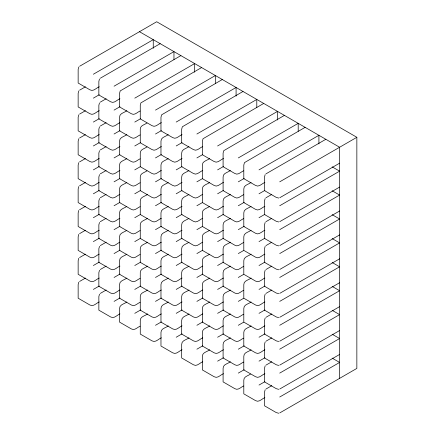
<?xml version="1.0" encoding="UTF-8"?>
<svg xmlns="http://www.w3.org/2000/svg" width="435" height="435" viewBox="0 0 435 435"><rect width="100%" height="100%" fill="white"/><g stroke="black" fill="none" stroke-linecap="round" stroke-linejoin="round"><path stroke-width="0.65" d="M78.8 67.001L78.148 69.437L78.148 83.025L89.915 89.822C93.297 91.964 96.298 87.848 99.234 86.772M78.8 90.91L78.148 93.346L78.148 106.934L89.915 113.731C93.297 115.873 96.298 111.757 99.234 110.68M78.8 114.818L78.148 117.254L78.148 130.843L89.915 137.639C93.297 139.782 96.298 135.666 99.234 134.589M99.506 78.952L98.854 81.388L98.854 94.982L110.626 101.774C114.003 103.916 117.01 99.805 119.94 98.729M78.8 138.727L78.148 141.163L78.148 154.751L89.915 161.548C93.297 163.69 96.298 159.58 99.234 158.498M99.506 102.861L98.854 105.303L98.854 118.891L110.626 125.682C114.003 127.83 117.01 123.714 119.94 122.637M78.8 162.636L78.148 165.072L78.148 178.66L89.915 185.457C93.297 187.599 96.298 183.488 99.234 182.406M99.506 126.77L98.854 129.211L98.854 142.8L110.626 149.596C114.003 151.739 117.01 147.623 119.94 146.546M78.8 186.544L78.148 188.98L78.148 202.574L89.915 209.365C93.297 211.508 96.298 207.397 99.234 206.32M99.506 150.679L98.854 153.12L98.854 166.708L110.626 173.505C114.003 175.648 117.01 171.531 119.94 170.455M78.8 210.453L78.148 212.889L78.148 226.483L89.915 233.274C93.297 235.417 96.298 231.306 99.234 230.229M99.506 174.593L98.854 177.029L98.854 190.617L110.626 197.414C114.003 199.556 117.01 195.44 119.94 194.363M78.8 234.362L78.148 236.798L78.148 250.391L89.915 257.183C93.297 259.331 96.298 255.214 99.234 254.138M99.506 198.501L98.854 200.937L98.854 214.526L110.626 221.323C114.003 223.465 117.01 219.349 119.94 218.272M78.8 258.27L78.148 260.712L78.148 274.3L89.915 281.097C93.297 283.239 96.298 279.123 99.234 278.047M99.506 222.41L98.854 224.846L98.854 238.434L110.626 245.231C114.003 247.374 117.01 243.257 119.94 242.181M78.8 282.179L78.148 284.62L78.148 298.209L89.915 305.006C93.297 307.148 96.298 303.032 99.234 301.955M99.506 246.319L98.854 248.755L98.854 262.343L110.626 269.14C114.003 271.282 117.01 267.172 119.94 266.089M99.506 270.227L98.854 272.663L98.854 286.252L110.626 293.049C114.003 295.191 117.01 291.08 119.94 289.998M99.506 294.136L98.854 296.572L98.854 310.166L110.626 316.957C114.003 319.1 117.01 314.989 119.94 313.912M265.16 174.593L264.507 177.029L264.507 190.617L276.274 197.414L278.715 198.066M265.16 198.501L264.507 200.937L264.507 214.531L276.274 221.323L278.715 221.975M265.16 222.41L264.507 224.846L264.507 238.44L276.274 245.231L278.715 245.884M265.16 246.319L264.507 248.755L264.507 262.349L276.274 269.14L278.715 269.792M265.16 270.227L264.507 272.663L264.507 286.257L276.274 293.049L278.715 293.707M265.16 294.136L264.507 296.578L264.507 310.166L276.274 316.963L278.715 317.615M265.16 318.045L264.507 320.486L264.507 334.075L276.274 340.871L278.715 341.524M265.16 341.959L264.507 344.395L264.507 357.983L276.274 364.78L278.715 365.433M265.16 365.868L264.507 368.304L264.507 381.892L276.274 388.689L278.715 389.341M265.16 389.776L264.507 392.212L264.507 405.801L276.274 412.597L278.715 413.25M79.578 66.278L156.703 21.75L356.852 137.302L356.852 368.407L279.721 412.94M93.362 74.238L153.256 39.661L153.256 48.285M79.578 90.192L85.45 86.799M100.284 78.235L160.178 43.658M93.362 98.152L99.234 94.759M114.073 86.195L173.962 51.618L173.962 59.579M79.578 114.1L85.45 110.707M100.284 102.143L106.156 98.756M180.884 55.609L120.212 90.91L119.56 93.346L119.56 106.934L131.332 113.731C134.475 115.781 137.346 112.127 140.065 111.023M93.362 122.061L99.234 118.668M114.073 110.104L119.94 106.716M134.779 98.152L194.673 63.57L194.673 72.194M79.578 138.009L85.45 134.616M100.284 126.052L106.156 122.665M126.862 110.707C124.459 112.714 119.391 113.258 119.56 117.254L119.56 130.843L131.332 137.639C134.475 139.689 137.346 136.035 140.065 134.932M201.59 67.566L140.918 102.861L140.266 105.303L140.266 118.891L152.038 125.688C155.415 127.83 158.422 123.714 161.358 122.637M93.362 145.97L99.234 142.577M114.073 134.013L119.94 130.625M134.779 122.061L140.652 118.668M155.485 110.104L215.379 75.527L215.379 83.487M79.578 161.918L85.45 158.525M100.284 149.961L106.156 146.573M126.862 134.616C124.459 136.623 119.391 137.166 119.56 141.163L119.56 154.751L131.332 161.548C134.475 163.598 137.346 159.944 140.065 158.84M146.981 123.002C144.665 124.801 140.065 125.459 140.266 129.211L140.266 142.8L152.038 149.596C155.415 151.739 158.422 147.623 161.358 146.546M222.296 79.518L161.63 114.818L160.972 117.254L160.972 130.843L172.744 137.639C176.121 139.782 179.128 135.671 182.064 134.589M93.362 169.878L99.234 166.485M114.073 157.921L119.94 154.534M134.779 145.97L140.652 142.577M155.485 134.013L161.358 130.625M176.191 122.061L236.085 87.478L236.085 96.102M79.578 185.827L85.45 182.434M100.284 173.869L106.156 170.482M126.862 158.525C124.459 160.531 119.391 161.075 119.56 165.072L119.56 178.665L131.332 185.457C134.475 187.507 137.346 183.853 140.065 182.749M146.981 146.91C144.665 148.71 140.065 149.368 140.266 153.12L140.266 166.708L152.038 173.505C155.415 175.648 158.422 171.531 161.358 170.455M168.274 134.616C165.871 136.623 160.809 137.166 160.972 141.163L160.972 154.757L172.744 161.548C176.121 163.69 179.128 159.58 182.064 158.503M243.002 91.475L182.336 126.77L181.683 129.211L181.683 142.8L193.45 149.596C196.827 151.739 199.834 147.623 202.77 146.546M93.362 193.787L99.234 190.394M114.073 181.83L119.94 178.442M134.779 169.878L140.652 166.485M155.485 157.921L161.358 154.534M176.191 145.97L182.064 142.577M196.897 134.013L256.791 99.436L256.791 107.396M79.578 209.735L85.45 206.348M100.284 197.778L106.156 194.391M126.862 182.434C124.459 184.44 119.391 184.984 119.56 188.98L119.56 202.574L131.332 209.365C134.475 211.421 137.346 207.761 140.065 206.658M146.981 170.819C144.665 172.619 140.065 173.277 140.266 177.029L140.266 190.617L152.038 197.414C155.415 199.556 158.422 195.44 161.358 194.363M168.274 158.525C165.871 160.531 160.809 161.075 160.972 165.072L160.972 178.665L172.744 185.457C176.121 187.599 179.128 183.488 182.064 182.412M188.98 146.573C186.577 148.574 181.515 149.123 181.683 153.12L181.683 166.708L193.45 173.505C196.827 175.648 199.834 171.531 202.77 170.455M263.708 103.432L203.042 138.727L202.389 141.163L202.389 154.757L214.156 161.548C217.533 163.69 220.54 159.58 223.476 158.503M93.362 217.696L99.234 214.308M114.073 205.744L119.94 202.351M134.779 193.787L140.652 190.399M155.485 181.83L161.358 178.442M176.191 169.878L182.064 166.491M196.897 157.921L202.77 154.534M217.603 145.97L277.497 111.393L277.497 120.016M79.578 233.644L85.45 230.256M100.284 221.692L106.156 218.299M126.862 206.348C124.459 208.349 119.391 208.898 119.56 212.889L119.56 226.483L131.332 233.274C134.475 235.33 137.346 231.67 140.065 230.566M147.568 194.391C145.165 196.397 140.103 196.941 140.266 200.937L140.266 214.526L152.038 221.323C155.415 223.465 158.422 219.349 161.358 218.272M168.274 182.439C165.871 184.44 160.809 184.984 160.972 188.98L160.972 202.574L172.744 209.365C176.121 211.508 179.128 207.397 182.064 206.32M188.98 170.482C186.577 172.488 181.515 173.032 181.683 177.029L181.683 190.617L193.45 197.414C196.827 199.556 199.834 195.44 202.77 194.363M209.686 158.53C207.288 160.531 202.221 161.075 202.389 165.072L202.389 178.665L214.156 185.457C217.533 187.599 220.54 183.488 223.476 182.412M284.414 115.384L223.748 150.684L223.095 153.12L223.095 166.708L234.862 173.505C238.01 175.555 240.876 171.901 243.595 170.797M93.362 241.604L99.234 238.217M114.073 229.653L119.94 226.26M134.779 217.696L140.652 214.308M155.485 205.744L161.358 202.351M176.191 193.787L182.064 190.399M196.897 181.835L202.77 178.442M217.603 169.878L223.476 166.491M238.309 157.927L298.203 123.344L298.203 131.305M79.578 257.553L85.45 254.165M100.284 245.601L106.156 242.208M126.862 230.256C124.459 232.257 119.391 232.807 119.56 236.803L119.56 250.391L131.332 257.183C134.475 259.238 137.346 255.579 140.065 254.475M147.568 218.299C145.165 220.306 140.103 220.85 140.266 224.846L140.266 238.434L152.038 245.231C155.415 247.374 158.422 243.263 161.358 242.181M168.274 206.348C165.871 208.349 160.809 208.898 160.972 212.894L160.972 226.483L172.744 233.274C176.121 235.422 179.128 231.306 182.064 230.229M188.98 194.391C186.577 196.397 181.515 196.941 181.683 200.937L181.683 214.526L193.45 221.323C196.827 223.465 199.834 219.354 202.77 218.272M209.686 182.439C207.288 184.44 202.221 184.989 202.389 188.986L202.389 202.574L214.156 209.365C217.533 211.513 220.54 207.397 223.476 206.32M230.392 170.482C227.994 172.488 222.927 173.032 223.095 177.029L223.095 190.617L234.862 197.414C238.01 199.464 240.876 195.81 243.595 194.706M305.12 127.341L244.454 162.636L243.801 165.077L243.801 178.665L255.568 185.457C258.945 187.605 261.952 183.488 264.888 182.412M93.362 265.513L99.234 262.126M114.073 253.561L119.94 250.168M134.779 241.604L140.652 238.217M155.485 229.653L161.358 226.26M176.191 217.696L182.064 214.308M196.897 205.744L202.77 202.351M217.603 193.787L223.476 190.399M238.309 181.835L244.182 178.442M259.015 169.878L318.909 135.301L318.909 143.925M79.578 281.461L85.45 278.074M100.284 269.51L106.156 266.117M126.862 254.165C124.459 256.166 119.391 256.715 119.56 260.712L119.56 274.3L131.332 281.097C134.475 283.147 137.346 279.487 140.065 278.384M147.568 242.208C145.165 244.214 140.103 244.758 140.266 248.755L140.266 262.343L152.038 269.14C155.415 271.282 158.422 267.172 161.358 266.089M168.274 230.256C165.871 232.257 160.809 232.807 160.972 236.803L160.972 250.391L172.744 257.188C176.121 259.331 179.128 255.214 182.064 254.138M188.98 218.299C186.577 220.306 181.515 220.85 181.683 224.846L181.683 238.434L193.45 245.231C196.827 247.374 199.834 243.263 202.77 242.181M209.686 206.348C207.288 208.349 202.221 208.898 202.389 212.894L202.389 226.483L214.156 233.28C217.533 235.422 220.54 231.306 223.476 230.229M230.392 194.391C227.994 196.397 222.927 196.941 223.095 200.937L223.095 214.526L234.862 221.323C238.01 223.372 240.876 219.718 243.595 218.615M251.098 182.439C248.7 184.44 243.633 184.989 243.801 188.986L243.801 202.574L255.568 209.371C258.945 211.513 261.952 207.397 264.888 206.32M265.937 173.875L325.826 139.292M93.362 289.422L99.234 286.034M114.073 277.47L119.94 274.077M134.779 265.513L140.652 262.126M155.485 253.561L161.358 250.168M176.191 241.604L182.064 238.217M196.897 229.653L202.77 226.26M217.603 217.696L223.476 214.308M238.309 205.744L244.182 202.351M259.015 193.787L264.888 190.399M279.721 181.835L356.852 137.302M100.284 293.418L106.156 290.025M126.862 278.074C124.459 280.075 119.391 280.624 119.56 284.62L119.56 298.209L131.332 305.006C134.475 307.056 137.346 303.402 140.065 302.292M147.568 266.117C145.165 268.123 140.103 268.667 140.266 272.663L140.266 286.257L152.038 293.049C155.415 295.191 158.422 291.08 161.358 290.004M168.274 254.165C165.871 256.166 160.809 256.715 160.972 260.712L160.972 274.3L172.744 281.097C176.121 283.239 179.128 279.123 182.064 278.047M188.98 242.208C186.577 244.214 181.515 244.758 181.683 248.755L181.683 262.349L193.45 269.14C196.827 271.282 199.834 267.172 202.77 266.089M209.686 230.256C207.288 232.257 202.221 232.807 202.389 236.803L202.389 250.391L214.156 257.188C217.533 259.331 220.54 255.214 223.476 254.138M230.392 218.299C227.994 220.306 222.927 220.85 223.095 224.846L223.095 238.44L234.862 245.231C238.01 247.281 240.876 243.627 243.595 242.523M251.098 206.348C248.7 208.349 243.633 208.898 243.801 212.894L243.801 226.483L255.568 233.28C258.945 235.422 261.952 231.306 264.888 230.229M265.937 197.784L271.804 194.391M279.721 197.756L339.615 163.174M114.073 301.379L119.94 297.986M134.779 289.422L140.652 286.034M155.485 277.47L161.358 274.077M176.191 265.513L182.064 262.126M196.897 253.561L202.77 250.168M217.603 241.604L223.476 238.217M238.309 229.653L244.182 226.26M259.015 217.696L264.888 214.308M279.721 205.744L339.615 171.162L332.15 166.85M126.862 301.982C124.459 303.983 119.391 304.533 119.56 308.529L119.56 322.117L131.332 328.914C134.475 330.964 137.346 327.31 140.065 326.201M147.568 290.025C145.165 292.032 140.103 292.576 140.266 296.572L140.266 310.166L152.038 316.957C155.415 319.1 158.422 314.989 161.358 313.912M168.274 278.074C165.871 280.075 160.809 280.624 160.972 284.62L160.972 298.209L172.744 305.006C176.121 307.148 179.128 303.032 182.064 301.955M188.98 266.117C186.577 268.123 181.515 268.667 181.683 272.663L181.683 286.257L193.45 293.049C196.827 295.191 199.834 291.08 202.77 290.004M209.686 254.165C207.288 256.166 202.221 256.715 202.389 260.712L202.389 274.3L214.156 281.097C217.533 283.239 220.54 279.123 223.476 278.047M230.392 242.208C227.994 244.214 222.927 244.758 223.095 248.755L223.095 262.349L234.862 269.14C238.01 271.19 240.876 267.536 243.595 266.432M251.098 230.256C248.7 232.257 243.633 232.807 243.801 236.803L243.801 250.391L255.568 257.188C258.945 259.331 261.952 255.214 264.888 254.138M265.937 221.692L271.804 218.299M279.721 221.665L339.615 187.088M134.779 313.33L140.652 309.943M155.485 301.379L161.358 297.986M176.191 289.422L182.064 286.034M196.897 277.47L202.77 274.077M217.603 265.513L223.476 262.126M238.309 253.561L243.595 250.511M259.015 241.604L264.888 238.217M279.721 229.653L339.615 195.076L332.15 190.764M147.568 313.94C145.165 315.94 140.103 316.484 140.266 320.481L140.266 334.075L152.038 340.866C155.415 343.008 158.422 338.898 161.358 337.821M168.274 301.982C165.871 303.983 160.809 304.533 160.972 308.529L160.972 322.117L172.744 328.914C176.121 331.057 179.128 326.941 182.064 325.864M188.98 290.031C186.577 292.032 181.515 292.576 181.683 296.572L181.683 310.166L193.45 316.957C196.827 319.1 199.834 314.989 202.77 313.912M209.686 278.074C207.288 280.075 202.221 280.624 202.389 284.62L202.389 298.209L214.156 305.006C217.533 307.148 220.54 303.032 223.476 301.955M230.392 266.122C227.994 268.123 222.927 268.667 223.095 272.663L223.095 286.257L234.862 293.049C238.01 295.104 240.876 291.445 243.595 290.341M251.098 254.165C248.7 256.166 243.633 256.715 243.801 260.712L243.801 274.3L255.568 281.097C258.945 283.239 261.952 279.123 264.888 278.047M265.937 245.601L271.804 242.213M279.721 245.574L339.615 210.997M155.485 325.288L161.358 321.9M176.191 313.336L182.064 309.943M196.897 301.379L202.77 297.991M217.603 289.427L223.476 286.034M238.309 277.47L243.595 274.42M259.015 265.519L264.888 262.126M279.721 253.561L339.615 218.984L332.15 214.672M168.274 325.891C165.871 327.898 160.809 328.441 160.972 332.438L160.972 346.026L172.744 352.823C176.121 354.965 179.128 350.855 182.064 349.773M188.98 313.94C186.577 315.94 181.515 316.49 181.683 320.486L181.683 334.075L193.45 340.866C196.827 343.014 199.834 338.898 202.77 337.821M209.686 301.982C207.288 303.989 202.221 304.533 202.389 308.529L202.389 322.117L214.156 328.914C217.533 331.057 220.54 326.941 223.476 325.864M230.392 290.031C227.994 292.032 222.927 292.581 223.095 296.578L223.095 310.166L234.862 316.957C238.01 319.013 240.876 315.353 243.595 314.249M251.098 278.074C248.7 280.08 243.633 280.624 243.801 284.62L243.801 298.209L255.568 305.006C258.945 307.148 261.952 303.032 264.888 301.955M265.937 269.51L271.804 266.122M279.721 269.483L339.615 234.905M176.191 337.245L182.064 333.852M196.897 325.288L202.77 321.9M217.603 313.336L223.476 309.943M238.309 301.379L243.595 298.328M259.015 289.427L264.888 286.034M279.721 277.47L339.615 242.893L332.15 238.581M188.98 337.848C186.577 339.849 181.515 340.398 181.683 344.395L181.683 357.983L193.45 364.78C196.827 366.922 199.834 362.806 202.77 361.73M209.686 325.891C207.288 327.898 202.221 328.441 202.389 332.438L202.389 346.026L214.156 352.823C217.533 354.965 220.54 350.855 223.476 349.773M230.392 313.94C227.994 315.94 222.927 316.49 223.095 320.486L223.095 334.075L234.862 340.871C238.01 342.921 240.876 339.262 243.595 338.158M251.098 301.982C248.7 303.989 243.633 304.533 243.801 308.529L243.801 322.117L255.568 328.914C258.945 331.057 261.952 326.946 264.888 325.864M265.937 293.418L271.804 290.031M279.721 293.391L339.615 258.814M196.897 349.196L202.77 345.809M217.603 337.245L223.476 333.852M238.309 325.288L243.595 322.237M259.015 313.336L264.888 309.943M279.721 301.379L339.615 266.802L332.15 262.49M209.686 349.8C207.288 351.806 202.221 352.35 202.389 356.347L202.389 369.935L214.156 376.732C217.533 378.874 220.54 374.763 223.476 373.681M230.392 337.848C227.994 339.849 222.927 340.398 223.095 344.395L223.095 357.983L234.862 364.78C238.01 366.83 240.876 363.171 243.595 362.067M251.098 325.891C248.7 327.898 243.633 328.441 243.801 332.438L243.801 346.026L255.568 352.823C258.945 354.965 261.952 350.855 264.888 349.773M265.937 317.327L271.804 313.94M279.721 317.3L339.615 282.723M217.603 361.153L223.476 357.76M238.309 349.196L244.182 345.809M259.015 337.245L264.888 333.852M279.721 325.288L339.615 290.71L332.15 286.399M230.392 361.757C227.994 363.758 222.927 364.307 223.095 368.304L223.095 381.892L234.862 388.689C238.01 390.739 240.876 387.085 243.595 385.976M251.098 349.8C248.7 351.806 243.633 352.35 243.801 356.347L243.801 369.94L255.568 376.732C258.945 378.874 261.952 374.763 264.888 373.687M265.937 341.236L271.804 337.848M279.721 341.209L339.615 306.631M238.309 373.105L244.182 369.717M259.015 361.153L264.888 357.76M279.721 349.196L339.615 314.619L332.15 310.307M250.511 374.051C248.2 375.851 243.595 376.509 243.801 380.255L243.801 393.849L255.568 400.64C258.945 402.783 261.952 398.672 264.888 397.595M265.937 365.144L271.804 361.757M279.721 365.117L339.615 330.54M259.015 385.062L264.888 381.674M279.721 373.105L339.615 338.528L332.15 334.216M265.937 389.059L271.804 385.666M279.721 389.031L339.615 354.449M279.721 397.019L339.615 362.437L332.15 358.125M139.466 31.701L339.615 147.253L339.615 378.358"/></g></svg>
